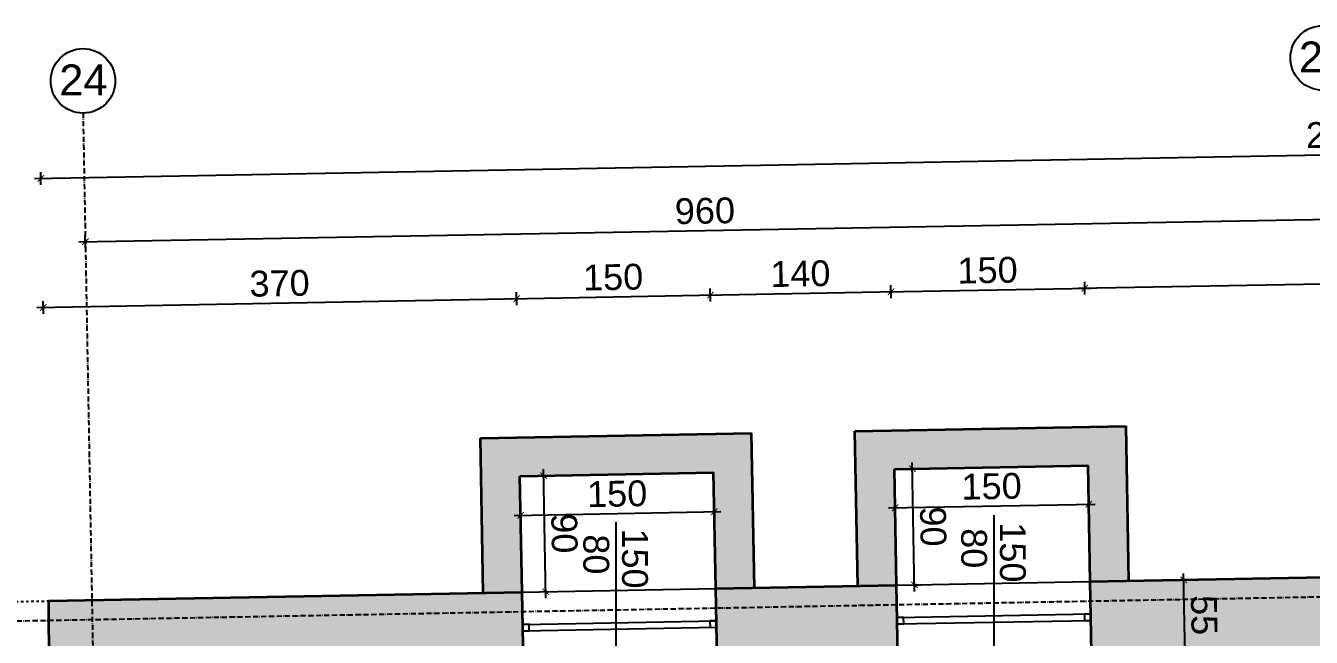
# Model space of a CAD drawing. Header units: inches. Extents: x -72385 to 39588, y -6525 to 66685.
# Drawn here: x -39758 to -38762, y 27840 to 28314 of the extents above; entities that cross this region are included whole.
import ezdxf

# ---------------------------------------------------------------- set-up
doc = ezdxf.new("R2010")
doc.units = ezdxf.units.IN
doc.header["$MEASUREMENT"] = 0
doc.linetypes.add('DashDot', pattern=[0.6, 0.4, -0.1, 0, -0.1])
doc.linetypes.add('Hidden', pattern=[0.4, 0.2, -0.2])
for name, color, linetype, lineweight in [('Изгледни линии', 253, 'Continuous', 25), ('Надписи коти външни', 252, 'Continuous', 25), ('Надписи коти вътрешни', 252, 'Continuous', 25), ('Надписи Оси', 252, 'Continuous', 25), ('Надписи прозорци', 252, 'Continuous', 25), ('Оси', 252, 'DashDot', 25), ('Прозорци', 251, 'Continuous', 25), ('Пунктир', 253, 'Hidden', 25), ('Разрезни линии', 7, 'Continuous', 35), ('Щрих стени', 254, 'Continuous', 25)]:
    doc.layers.add(name, color=color, linetype=linetype, lineweight=lineweight)
doc.styles.add('Arial Regular', font='arial.ttf')
doc.styles.get("Standard").update_dxf_attribs({"font": 'arial.ttf'})
doc.dimstyles.new('Annotative', dxfattribs={"dimscale": 0, "dimtxt": 20, "dimasz": 5, "dimexe": 5, "dimexo": 5, "dimgap": 5, "dimtad": 1, "dimdec": 0, "dimzin": 0, "dimdsep": 46, "dimtxsty": 'Standard', "dimblk": 'ARCHTICK', "dimcen": 5, "dimdle": 5, "dimadec": 0, "dimazin": 0, "dimtfac": 1, "dimtdec": 0, "dimtofl": 0, "dimtmove": 0, "dimatfit": 3, "dimldrblk": 'ARCHTICK', "dimfxl": 5, "dimfxlon": 1, "dimtolj": 1, "dimtzin": 0, "dimarcsym": 1})

# ---------------------------------------------------------------- blocks, each defined once
blk = doc.blocks.new('_ArchTick')
at = {"color": 0, "linetype": 'ByBlock', "const_width": 0.15}
blk.add_lwpolyline([(-0.5, -0.5), (0.5, 0.5)], dxfattribs=at)
blk = doc.blocks.new('*D4628')
at = {"layer": 'Defpoints', "color": 0, "ltscale": 50, "transparency": 16777216}
for p in [(-39374.85, 27965.29), (-39224.88, 27968.07), (-39224.31, 27937.68)]:
    blk.add_point(p, dxfattribs=at)
at = {"layer": 'Надписи коти вътрешни', "color": 0, "lineweight": -2, "ltscale": 50, "transparency": 16777216}
for p, q in [((-39224.41, 27942.68), (-39224.22, 27932.68)), ((-39379.29, 27934.81), (-39219.31, 27937.77)), ((-39374.38, 27939.9), (-39374.19, 27929.9))]:
    blk.add_line(p, q, dxfattribs=at)
at = {"layer": 'Надписи коти вътрешни', "color": 0, "lineweight": -2, "ltscale": 50, "transparency": 16777216, "xscale": 5, "yscale": 5, "zscale": 5}
for p, rotation in [((-39374.29, 27934.9), 181.062315361862), ((-39224.31, 27937.68), 1.062315361862028)]:
    blk.add_blockref('_ArchTick', p, dxfattribs=dict(at, rotation=rotation))
at = {"layer": 'Надписи коти вътрешни', "color": 0, "ltscale": 50, "transparency": 16777216, "insert": (-39299.58, 27951.5), "char_height": 20, "attachment_point": 5, "rotation": 1.06232}
blk.add_mtext('\\A1;150', dxfattribs=at)
blk = doc.blocks.new('*D3183')
at = {"layer": 'Defpoints', "color": 0, "ltscale": 50, "transparency": 16777216}
for p in [(-39374.85, 27965.29), (-39356.53, 27965.63), (-39373.18, 27875.31)]:
    blk.add_point(p, dxfattribs=at)
at = {"layer": 'Надписи коти вътрешни', "color": 0, "lineweight": -2, "ltscale": 50, "transparency": 16777216}
for p, q in [((-39361.53, 27965.54), (-39351.53, 27965.73)), ((-39354.76, 27870.65), (-39356.62, 27970.63)), ((-39359.86, 27875.56), (-39349.86, 27875.74))]:
    blk.add_line(p, q, dxfattribs=at)
at = {"layer": 'Надписи коти вътрешни', "color": 0, "lineweight": -2, "ltscale": 50, "transparency": 16777216, "xscale": 5, "yscale": 5, "zscale": 5}
for p, rotation in [((-39356.53, 27965.63), 91.06231536185386), ((-39354.86, 27875.65), 271.0623153618538)]:
    blk.add_blockref('_ArchTick', p, dxfattribs=dict(at, rotation=rotation))
at = {"layer": 'Надписи коти вътрешни', "color": 0, "ltscale": 50, "transparency": 16777216, "insert": (-39340.48, 27920.92), "char_height": 20, "attachment_point": 5, "rotation": 271.06232}
blk.add_mtext('\\A1;90', dxfattribs=at)
blk = doc.blocks.new('*D3184')
at = {"layer": 'Defpoints', "color": 0, "ltscale": 50, "transparency": 16777216}
for p in [(-38934.93, 27973.45), (-39084.9, 27970.67), (-38934.37, 27943.47)]:
    blk.add_point(p, dxfattribs=at)
at = {"layer": 'Надписи коти вътрешни', "color": 0, "lineweight": -2, "ltscale": 50, "transparency": 16777216}
for p, q in [((-39089.34, 27940.6), (-38929.37, 27943.56)), ((-39084.44, 27945.69), (-39084.25, 27935.69)), ((-38934.46, 27948.47), (-38934.28, 27938.47))]:
    blk.add_line(p, q, dxfattribs=at)
at = {"layer": 'Надписи коти вътрешни', "color": 0, "lineweight": -2, "ltscale": 50, "transparency": 16777216, "xscale": 5, "yscale": 5, "zscale": 5}
for p, rotation in [((-39084.34, 27940.69), 181.0623153618619), ((-38934.37, 27943.47), 1.062315361861875)]:
    blk.add_blockref('_ArchTick', p, dxfattribs=dict(at, rotation=rotation))
at = {"layer": 'Надписи коти вътрешни', "color": 0, "ltscale": 50, "transparency": 16777216, "insert": (-39009.64, 27957.29), "char_height": 20, "attachment_point": 5, "rotation": 1.06232}
blk.add_mtext('\\A1;150', dxfattribs=at)
blk = doc.blocks.new('*D3185')
at = {"layer": 'Defpoints', "color": 0, "ltscale": 50, "transparency": 16777216}
for p in [(-39070.98, 27970.93), (-39084.9, 27970.67), (-39083.23, 27880.68)]:
    blk.add_point(p, dxfattribs=at)
at = {"layer": 'Надписи коти вътрешни', "color": 0, "lineweight": -2, "ltscale": 50, "transparency": 16777216}
for p, q in [((-39075.98, 27970.83), (-39065.98, 27971.02)), ((-39069.22, 27875.94), (-39071.07, 27975.93)), ((-39074.31, 27880.85), (-39064.31, 27881.04))]:
    blk.add_line(p, q, dxfattribs=at)
at = {"layer": 'Надписи коти вътрешни', "color": 0, "lineweight": -2, "ltscale": 50, "transparency": 16777216, "xscale": 5, "yscale": 5, "zscale": 5}
for p, rotation in [((-39070.98, 27970.93), 91.0623153618628), ((-39069.31, 27880.94), 271.0623153618628)]:
    blk.add_blockref('_ArchTick', p, dxfattribs=dict(at, rotation=rotation))
at = {"layer": 'Надписи коти вътрешни', "color": 0, "ltscale": 50, "transparency": 16777216, "insert": (-39054.94, 27926.22), "char_height": 20, "attachment_point": 5, "rotation": 271.06232}
blk.add_mtext('\\A1;90', dxfattribs=at)
blk = doc.blocks.new('*D6917')
at = {"layer": 'Defpoints', "color": 0, "ltscale": 10, "transparency": 16777216}
for p in [(-39377.4, 28102.77), (-39373.18, 27875.31), (-39739.73, 27868.51)]:
    blk.add_point(p, dxfattribs=at)
at = {"layer": 'Надписи коти външни', "color": 0, "lineweight": -2, "ltscale": 10, "transparency": 16777216}
for p, q in [((-39748.95, 28095.88), (-39372.4, 28102.86)), ((-39743.85, 28090.97), (-39744.04, 28100.97)), ((-39377.31, 28097.77), (-39377.49, 28107.77))]:
    blk.add_line(p, q, dxfattribs=at)
at = {"layer": 'Надписи коти външни', "color": 0, "lineweight": -2, "ltscale": 10, "transparency": 16777216, "xscale": 5, "yscale": 5, "zscale": 5}
for p, rotation in [((-39377.4, 28102.77), 1.062315361848708), ((-39743.95, 28095.97), 181.0623153618487)]:
    blk.add_blockref('_ArchTick', p, dxfattribs=dict(at, rotation=rotation))
at = {"layer": 'Надписи коти външни', "color": 0, "ltscale": 10, "transparency": 16777216, "insert": (-39560.96, 28114.59), "char_height": 20, "attachment_point": 5, "rotation": 1.06232}
blk.add_mtext('\\A1;370', dxfattribs=at)
blk = doc.blocks.new('*D6918')
at = {"layer": 'Defpoints', "color": 0, "ltscale": 10, "transparency": 16777216}
for p in [(-39227.43, 28105.55), (-39373.18, 27875.31), (-39223.21, 27878.09)]:
    blk.add_point(p, dxfattribs=at)
at = {"layer": 'Надписи коти външни', "color": 0, "lineweight": -2, "ltscale": 10, "transparency": 16777216}
for p, q in [((-39227.33, 28100.55), (-39227.52, 28110.55)), ((-39382.4, 28102.68), (-39222.43, 28105.64)), ((-39377.31, 28097.77), (-39377.49, 28107.77))]:
    blk.add_line(p, q, dxfattribs=at)
at = {"layer": 'Надписи коти външни', "color": 0, "lineweight": -2, "ltscale": 10, "transparency": 16777216, "xscale": 5, "yscale": 5, "zscale": 5}
for p, rotation in [((-39377.4, 28102.77), 181.0623153618565), ((-39227.43, 28105.55), 1.062315361856481)]:
    blk.add_blockref('_ArchTick', p, dxfattribs=dict(at, rotation=rotation))
at = {"layer": 'Надписи коти външни', "color": 0, "ltscale": 10, "transparency": 16777216, "insert": (-39302.7, 28119.37), "char_height": 20, "attachment_point": 5, "rotation": 1.06232}
blk.add_mtext('\\A1;150', dxfattribs=at)
blk = doc.blocks.new('*D6919')
at = {"layer": 'Defpoints', "color": 0, "ltscale": 10, "transparency": 16777216}
for p in [(-39087.45, 28108.15), (-39223.21, 27878.09), (-39083.23, 27880.68)]:
    blk.add_point(p, dxfattribs=at)
at = {"layer": 'Надписи коти външни', "color": 0, "lineweight": -2, "ltscale": 10, "transparency": 16777216}
for p, q in [((-39227.33, 28100.55), (-39227.52, 28110.55)), ((-39087.36, 28103.15), (-39087.54, 28113.14)), ((-39232.43, 28105.46), (-39082.45, 28108.24))]:
    blk.add_line(p, q, dxfattribs=at)
at = {"layer": 'Надписи коти външни', "color": 0, "lineweight": -2, "ltscale": 10, "transparency": 16777216, "xscale": 5, "yscale": 5, "zscale": 5}
for p, rotation in [((-39087.45, 28108.15), 1.062315361860565), ((-39227.43, 28105.55), 181.0623153618606)]:
    blk.add_blockref('_ArchTick', p, dxfattribs=dict(at, rotation=rotation))
at = {"layer": 'Надписи коти външни', "color": 0, "ltscale": 10, "transparency": 16777216, "insert": (-39157.72, 28122.06), "char_height": 20, "attachment_point": 5, "rotation": 1.06232}
blk.add_mtext('\\A1;140', dxfattribs=at)
blk = doc.blocks.new('*D6920')
at = {"layer": 'Defpoints', "color": 0, "ltscale": 10, "transparency": 16777216}
for p in [(-38937.48, 28110.93), (-38933.26, 27883.47), (-39083.23, 27880.68)]:
    blk.add_point(p, dxfattribs=at)
at = {"layer": 'Надписи коти външни', "color": 0, "lineweight": -2, "ltscale": 10, "transparency": 16777216}
for p, q in [((-39092.45, 28108.05), (-38932.48, 28111.02)), ((-39087.36, 28103.15), (-39087.54, 28113.14)), ((-38937.38, 28105.93), (-38937.57, 28115.93))]:
    blk.add_line(p, q, dxfattribs=at)
at = {"layer": 'Надписи коти външни', "color": 0, "lineweight": -2, "ltscale": 10, "transparency": 16777216, "xscale": 5, "yscale": 5, "zscale": 5}
for p, rotation in [((-39087.45, 28108.15), 181.0623153618576), ((-38937.48, 28110.93), 1.062315361857562)]:
    blk.add_blockref('_ArchTick', p, dxfattribs=dict(at, rotation=rotation))
at = {"layer": 'Надписи коти външни', "color": 0, "ltscale": 10, "transparency": 16777216, "insert": (-39012.75, 28124.74), "char_height": 20, "attachment_point": 5, "rotation": 1.06232}
blk.add_mtext('\\A1;150', dxfattribs=at)
blk = doc.blocks.new('*D6921')
at = {"layer": 'Defpoints', "color": 0, "ltscale": 10, "transparency": 16777216}
for p in [(-37722.28, 28133.46), (-37718.06, 27906), (-38933.26, 27883.47)]:
    blk.add_point(p, dxfattribs=at)
at = {"layer": 'Надписи коти външни', "color": 0, "lineweight": -2, "ltscale": 10, "transparency": 16777216}
for p, q in [((-38942.48, 28110.83), (-37717.28, 28133.55)), ((-37722.19, 28128.46), (-37722.37, 28138.46)), ((-38937.38, 28105.93), (-38937.57, 28115.92))]:
    blk.add_line(p, q, dxfattribs=at)
at = {"layer": 'Надписи коти външни', "color": 0, "lineweight": -2, "ltscale": 10, "transparency": 16777216, "xscale": 5, "yscale": 5, "zscale": 5}
for p, rotation in [((-37722.28, 28133.46), 1.062315361859089), ((-38937.48, 28110.93), 181.062315361859)]:
    blk.add_blockref('_ArchTick', p, dxfattribs=dict(at, rotation=rotation))
at = {"layer": 'Надписи коти външни', "color": 0, "ltscale": 10, "transparency": 16777216, "insert": (-38330.16, 28137.4), "char_height": 20, "attachment_point": 5, "rotation": 1.06232}
blk.add_mtext('\\A1;1215', dxfattribs=at)
blk = doc.blocks.new('*D6922')
at = {"layer": 'Defpoints', "color": 0, "ltscale": 10, "transparency": 16777216}
for p in [(-37724.14, 28233.44), (-37718.06, 27906), (-39739.73, 27868.51)]:
    blk.add_point(p, dxfattribs=at)
at = {"layer": 'Надписи коти външни', "color": 0, "lineweight": -2, "ltscale": 10, "transparency": 16777216}
for p, q in [((-39750.8, 28195.86), (-37719.14, 28233.54)), ((-37724.04, 28228.44), (-37724.23, 28238.44)), ((-39745.71, 28190.96), (-39745.89, 28200.95))]:
    blk.add_line(p, q, dxfattribs=at)
at = {"layer": 'Надписи коти външни', "color": 0, "lineweight": -2, "ltscale": 10, "transparency": 16777216, "xscale": 5, "yscale": 5, "zscale": 5}
for p, rotation in [((-37724.14, 28233.44), 1.062315361859064), ((-39745.8, 28195.95), 181.062315361859)]:
    blk.add_blockref('_ArchTick', p, dxfattribs=dict(at, rotation=rotation))
at = {"layer": 'Надписи коти външни', "color": 0, "ltscale": 10, "transparency": 16777216, "insert": (-38735.25, 28229.91), "char_height": 20, "attachment_point": 5, "rotation": 1.06232}
blk.add_mtext('\\A1;2025', dxfattribs=at)
blk = doc.blocks.new('*D6930')
at = {"layer": 'Defpoints', "color": 0, "ltscale": 10, "transparency": 16777216}
for p in [(-38751.41, 28164.2), (-38746.15, 27871.38), (-39706, 27854.13)]:
    blk.add_point(p, dxfattribs=at)
at = {"layer": 'Надписи коти външни', "color": 0, "lineweight": -2, "ltscale": 10, "transparency": 16777216}
for p, q in [((-39716.26, 28146.87), (-38746.41, 28164.29)), ((-38751.32, 28159.2), (-38751.5, 28169.2)), ((-39711.17, 28141.96), (-39711.35, 28151.95))]:
    blk.add_line(p, q, dxfattribs=at)
at = {"layer": 'Надписи коти външни', "color": 0, "lineweight": -2, "ltscale": 10, "transparency": 16777216, "xscale": 5, "yscale": 5, "zscale": 5}
for p, rotation in [((-38751.41, 28164.2), 1.029295597496749), ((-39711.26, 28146.96), 181.0292955974967)]:
    blk.add_blockref('_ArchTick', p, dxfattribs=dict(at, rotation=rotation))
at = {"layer": 'Надписи коти външни', "color": 0, "ltscale": 10, "transparency": 16777216, "insert": (-39231.61, 28170.79), "char_height": 20, "attachment_point": 5, "rotation": 1.0293}
blk.add_mtext('\\A1;960', dxfattribs=at)
blk = doc.blocks.new('*D6937')
at = {"layer": 'Defpoints', "color": 0, "ltscale": 10, "transparency": 16777216}
for p in [(-40053.44, 27865.58), (-39739.73, 27868.51), (-39730.38, 26868.05)]:
    blk.add_point(p, dxfattribs=at)
at = {"layer": 'Надписи коти външни', "color": 0, "lineweight": -2, "ltscale": 10, "transparency": 16777216}
for p, q in [((-40048.44, 27865.62), (-40058.44, 27865.53)), ((-40044.04, 26860.12), (-40053.49, 27870.58)), ((-40039.09, 26865.16), (-40049.09, 26865.07))]:
    blk.add_line(p, q, dxfattribs=at)
at = {"layer": 'Надписи коти външни', "color": 0, "lineweight": -2, "ltscale": 10, "transparency": 16777216, "xscale": 5, "yscale": 5, "zscale": 5}
for p, rotation in [((-40053.44, 27865.58), 90.53564126284317), ((-40044.09, 26865.12), 270.5356412628432)]:
    blk.add_blockref('_ArchTick', p, dxfattribs=dict(at, rotation=rotation))
at = {"layer": 'Надписи коти външни', "color": 0, "ltscale": 10, "transparency": 16777216, "insert": (-40033.56, 27365.49), "char_height": 20, "attachment_point": 5, "rotation": 270.53564}
blk.add_mtext('\\A1;1001', dxfattribs=at)
blk = doc.blocks.new('*D6939')
at = {"layer": 'Defpoints', "color": 0, "ltscale": 10, "transparency": 16777216}
for p in [(-39706.22, 27854.13), (-40006.14, 27848.57), (-39693.55, 27171.12)]:
    blk.add_point(p, dxfattribs=at)
at = {"layer": 'Надписи коти външни', "color": 0, "lineweight": -2, "ltscale": 10, "transparency": 16777216}
for p, q in [((-39993.38, 27160.56), (-40006.23, 27853.57)), ((-40001.14, 27848.66), (-40011.14, 27848.48)), ((-39988.48, 27165.65), (-39998.48, 27165.47))]:
    blk.add_line(p, q, dxfattribs=at)
at = {"layer": 'Надписи коти външни', "color": 0, "lineweight": -2, "ltscale": 10, "transparency": 16777216, "xscale": 5, "yscale": 5, "zscale": 5}
for p, rotation in [((-40006.14, 27848.57), 91.06231536185847), ((-39993.48, 27165.56), 271.0623153618585)]:
    blk.add_blockref('_ArchTick', p, dxfattribs=dict(at, rotation=rotation))
at = {"layer": 'Надписи коти външни', "color": 0, "ltscale": 10, "transparency": 16777216, "insert": (-39984.6, 27507.35), "char_height": 20, "attachment_point": 5, "rotation": 271.06232}
blk.add_mtext('\\A1;680', dxfattribs=at)
blk = doc.blocks.new('*D7285')
at = {"layer": 'Defpoints', "color": 0, "ltscale": 10, "transparency": 16777216}
for p in [(-38860.84, 27884.81), (-38783.28, 27886.25), (-38782.26, 27831.26)]:
    blk.add_point(p, dxfattribs=at)
at = {"layer": 'Надписи коти вътрешни', "color": 0, "lineweight": -2, "ltscale": 10, "transparency": 16777216}
for p, q in [((-38855.84, 27884.9), (-38865.84, 27884.72)), ((-38859.73, 27824.82), (-38860.94, 27889.81)), ((-38854.82, 27829.91), (-38864.82, 27829.73))]:
    blk.add_line(p, q, dxfattribs=at)
at = {"layer": 'Надписи коти вътрешни', "color": 0, "lineweight": -2, "ltscale": 10, "transparency": 16777216, "xscale": 5, "yscale": 5, "zscale": 5}
for p, rotation in [((-38860.84, 27884.81), 91.06231536186225), ((-38859.82, 27829.82), 271.0623153618622)]:
    blk.add_blockref('_ArchTick', p, dxfattribs=dict(at, rotation=rotation))
at = {"layer": 'Надписи коти вътрешни', "color": 0, "ltscale": 10, "transparency": 16777216, "insert": (-38845.17, 27857.59), "char_height": 20, "attachment_point": 5, "rotation": 271.06232}
blk.add_mtext('\\A1;55', dxfattribs=at)

msp = doc.modelspace()

# ---------------------------------------------------------------- hatches: boundary and pattern name
at = {"layer": 'Щрих стени', "ltscale": 10}
h = msp.add_hatch(color=256, dxfattribs=at)
h.dxf.hatch_style = 1
h.paths.add_polyline_path([(-38905.49, 28004), (-39115.45, 28000.11), (-39113.23, 27880.13), (-39083.23, 27880.68), (-39084.9, 27970.67), (-38934.93, 27973.45), (-38933.26, 27883.47), (-38903.26, 27884.02)])
h.paths.add_polyline_path([(-39195.44, 27998.62), (-39405.4, 27994.73), (-39403.18, 27874.75), (-39373.18, 27875.31), (-39374.85, 27965.29), (-39224.88, 27968.07), (-39223.21, 27878.09), (-39193.21, 27878.65)])
h.paths.add_polyline_path([(-37586.7, 27171.73), (-37706.69, 27169.87), (-37706.22, 27139.88), (-37616.23, 27141.27), (-37613.92, 26991.28), (-37703.91, 26989.89), (-37703.44, 26959.9), (-37583.46, 26961.75)])
h = msp.add_hatch(color=256, dxfattribs=at)
h.dxf.hatch_style = 1
h.paths.add_polyline_path([(-38915.52, 27213.68), (-39678.47, 27199.54), (-39684.22, 27814.53), (-39372.16, 27820.32), (-39373.18, 27875.31), (-39739.73, 27868.51), (-39730.38, 26868.05), (-37702.75, 26915.26), (-37703.91, 26989.89), (-37758.9, 26989.04), (-37758.59, 26969.05), (-38148.51, 26960.51), (-38149.36, 27015.5), (-38204.35, 27014.65), (-38203.49, 26959.3), (-38717.06, 26948.05), (-38717.7, 27003.05), (-38772.69, 27002.41), (-38772.05, 26946.85), (-39675.92, 26927.05), (-39677.96, 27144.54), (-38914.5, 27158.69)])
h.paths.add_polyline_path([(-39083.23, 27880.68), (-39223.21, 27878.09), (-39222.19, 27823.1), (-39082.21, 27825.69)])
h.paths.add_polyline_path([(-37772.2, 27849.99), (-37761.22, 27139.03), (-37706.22, 27139.88), (-37718.06, 27906), (-38933.26, 27883.47), (-38932.24, 27828.47), (-38782.26, 27831.26), (-38779.44, 27586.27), (-38724.44, 27587.29), (-38727.27, 27832.28), (-38217.13, 27841.74), (-38209.71, 27361.79), (-38219.71, 27361.6), (-38218.17, 27261.62), (-38208.17, 27261.8), (-38207.63, 27226.8), (-38257.62, 27225.88), (-38256.6, 27170.88), (-38206.78, 27171.81), (-38205.89, 27114.64), (-38150.9, 27115.49), (-38153.18, 27262.82), (-38143.18, 27263.01), (-38144.72, 27363), (-38154.72, 27362.81), (-38162.14, 27842.75)])
h.paths.add_polyline_path([(-38723.4, 27497.29), (-38778.4, 27496.27), (-38775.16, 27216.28), (-38815.54, 27215.53), (-38814.52, 27160.54), (-38774.53, 27161.28), (-38773.85, 27102.41), (-38718.85, 27103.04), (-38719.54, 27162.3), (-38356.58, 27169.03), (-38357.6, 27224.02), (-38720.17, 27217.3)], flags=17)

# ---------------------------------------------------------------- linework, layer by layer
at = {"layer": 'Изгледни линии', "ltscale": 50}
for p, q in [((-39083.23, 27880.68), (-38933.26, 27883.47)), ((-39373.18, 27875.31), (-39223.21, 27878.09))]:
    msp.add_line(p, q, dxfattribs=at)
at = {"layer": 'Надписи Оси', "ltscale": 50}
for centre in [(-38753.31, 28289.36), (-39713.15, 28271.57)]:
    msp.add_circle(centre, 25, dxfattribs=at)
at = {"layer": 'Надписи прозорци', "ltscale": 50}
for p, q in [((-39007.69, 27827.08), (-39007.69, 27935)), ((-39300.27, 27821.65), (-39300.27, 27929.58))]:
    msp.add_line(p, q, dxfattribs=at)
at = {"layer": 'Оси', "ltscale": 10}
for p, q in [((-39713.15, 28246.57), (-39681.03, 26484.07)), ((-40105.93, 27846.72), (-37346.4, 27897.89))]:
    msp.add_line(p, q, dxfattribs=at)
at = {"layer": 'Прозорци', "ltscale": 50}
for p, q in [((-39372.72, 27850.31), (-39222.74, 27853.09)), ((-39082.77, 27855.69), (-38932.79, 27858.47)), ((-39082.68, 27850.69), (-38932.7, 27853.47)), ((-39372.63, 27845.31), (-39222.65, 27848.09))]:
    msp.add_line(p, q, dxfattribs=at)
for points in [[(-39227.65, 27848), (-39222.65, 27848.09), (-39222.74, 27853.09), (-39227.74, 27853), (-39227.65, 27848)], [(-39082.68, 27850.69), (-39077.68, 27850.78), (-39077.77, 27855.78), (-39082.77, 27855.69), (-39082.68, 27850.69)], [(-38937.7, 27853.38), (-38932.7, 27853.47), (-38932.79, 27858.47), (-38937.79, 27858.38), (-38937.7, 27853.38)], [(-39372.63, 27845.31), (-39367.63, 27845.41), (-39367.72, 27850.4), (-39372.72, 27850.31), (-39372.63, 27845.31)]]:
    msp.add_lwpolyline(points, dxfattribs=at)
at = {"layer": 'Пунктир', "ltscale": 10}
msp.add_lwpolyline([(-39730.38, 26868.05), (-41682.53, 26822.6), (-41700.93, 27832.14), (-39739.73, 27868.51)], dxfattribs=at)
at = {"layer": 'Разрезни линии', "ltscale": 50}
for p, q in [((-39115.45, 28000.11), (-38905.49, 28004)), ((-38903.26, 27884.02), (-38905.49, 28004)), ((-39405.4, 27994.73), (-39195.44, 27998.62)), ((-39403.18, 27874.75), (-39405.4, 27994.73)), ((-39193.21, 27878.65), (-39195.44, 27998.62)), ((-39113.23, 27880.13), (-39115.45, 28000.11)), ((-39084.9, 27970.67), (-38934.93, 27973.45)), ((-38933.26, 27883.47), (-38934.93, 27973.45)), ((-39374.85, 27965.29), (-39224.88, 27968.07)), ((-39373.18, 27875.31), (-39374.85, 27965.29)), ((-39223.21, 27878.09), (-39224.88, 27968.07)), ((-39083.23, 27880.68), (-39084.9, 27970.67)), ((-38933.26, 27883.47), (-37718.06, 27906)), ((-38932.24, 27828.47), (-38933.26, 27883.47)), ((-39739.73, 27868.51), (-39373.18, 27875.31)), ((-39372.16, 27820.32), (-39373.18, 27875.31)), ((-39223.21, 27878.09), (-39083.23, 27880.68)), ((-39222.19, 27823.1), (-39223.21, 27878.09)), ((-39082.21, 27825.69), (-39083.23, 27880.68)), ((-39730.38, 26868.05), (-39739.73, 27868.51))]:
    msp.add_line(p, q, dxfattribs=at)

# ---------------------------------------------------------------- texts
at = {"layer": 'Надписи Оси', "ltscale": 100, "char_height": 24, "width": 27.2128, "attachment_point": 1, "style": 'Arial Regular'}
for s, insert in [('\\pxqc;25', (-38766.63, 28302.08)), ('\\pxqc;24', (-39726.47, 28284.29))]:
    msp.add_mtext(s, dxfattribs=dict(at, insert=insert))
at = {"layer": 'Надписи прозорци', "ltscale": 100, "char_height": 20, "width": 180.4891, "attachment_point": 1, "rotation": 270, "style": 'Arial Regular'}
for s, insert in [('150', (-39275.75, 27924.71)), ('80', (-39013.17, 27924.89)), ('150', (-38983.17, 27929.46)), ('80', (-39305.75, 27920.14))]:
    msp.add_mtext(s, dxfattribs=dict(at, insert=insert))

# ---------------------------------------------------------------- dimensions: what is measured, and where the dimension line sits
at = {"layer": 'Надписи коти външни', "ltscale": 10}
for p1, p2, distance, text, picture, middle in [((-39739.73, 27868.51), (-37718.06, 27906), 327.5, '2025', '*D6922', (-38735.25, 28229.91)), ((-39739.73, 27868.51), (-39373.18, 27875.31), 227.5, '370', '*D6917', (-39560.96, 28114.59)), ((-39693.55, 27171.12), (-39706.22, 27854.13), 299.98, '680', '*D6939', (-39984.6, 27507.35))]:
    dim = msp.add_aligned_dim(p1=p1, p2=p2, distance=distance, text=text, dimstyle='Annotative', override={"dimscale": 0, "dimtix": 0, "dimtofl": 0, "dimtmove": 0, "dimatfit": 3}, dxfattribs=at)
    dim.commit()
    dim.dimension.update_dxf_attribs({"geometry": picture, "text_midpoint": middle})
for p1, p2, distance, picture, middle in [((-39706, 27854.13), (-38746.15, 27871.38), 292.87, '*D6930', (-39231.61, 28170.79)), ((-38933.26, 27883.47), (-37718.06, 27906), 227.5, '*D6921', (-38330.16, 28137.4)), ((-39373.18, 27875.31), (-39223.21, 27878.09), 227.5, '*D6918', (-39302.7, 28119.37)), ((-39223.21, 27878.09), (-39083.23, 27880.68), 227.5, '*D6919', (-39157.72, 28122.06)), ((-39083.23, 27880.68), (-38933.26, 27883.47), 227.5, '*D6920', (-39012.75, 28124.74)), ((-39730.38, 26868.05), (-39739.73, 27868.51), 313.73, '*D6937', (-40033.56, 27365.49))]:
    dim = msp.add_aligned_dim(p1=p1, p2=p2, distance=distance, dimstyle='Annotative', override={"dimscale": 0, "dimtix": 0, "dimtofl": 0, "dimtmove": 0, "dimatfit": 3}, dxfattribs=at)
    dim.commit()
    dim.dimension.update_dxf_attribs({"geometry": picture, "text_midpoint": middle})
at = {"layer": 'Надписи коти вътрешни', "ltscale": 50}
for p1, p2, distance, picture, middle in [((-39084.9, 27970.67), (-38934.93, 27973.45), -29.99, '*D3184', (-39009.64, 27957.29)), ((-39083.23, 27880.68), (-39084.9, 27970.67), -13.92, '*D3185', (-39054.94, 27926.22)), ((-39374.85, 27965.29), (-39224.88, 27968.07), -30.4, '*D4628', (-39299.58, 27951.5)), ((-39373.18, 27875.31), (-39374.85, 27965.29), -18.33, '*D3183', (-39340.48, 27920.92))]:
    dim = msp.add_aligned_dim(p1=p1, p2=p2, distance=distance, dimstyle='Annotative', override={"dimscale": 0, "dimtix": 0, "dimtofl": 0, "dimtmove": 0, "dimatfit": 3}, dxfattribs=at)
    dim.commit()
    dim.dimension.update_dxf_attribs({"geometry": picture, "text_midpoint": middle})
at = {"layer": 'Надписи коти вътрешни', "ltscale": 10}
dim = msp.add_aligned_dim(p1=(-38782.26, 27831.26), p2=(-38783.28, 27886.25), distance=77.57, dimstyle='Annotative', override={"dimscale": 0, "dimtix": 0, "dimtofl": 0, "dimtmove": 0, "dimatfit": 3}, dxfattribs=at)
dim.commit()
dim.dimension.update_dxf_attribs({"geometry": '*D7285', "text_midpoint": (-38845.17, 27857.59)})

doc.saveas('drawing.dxf')
